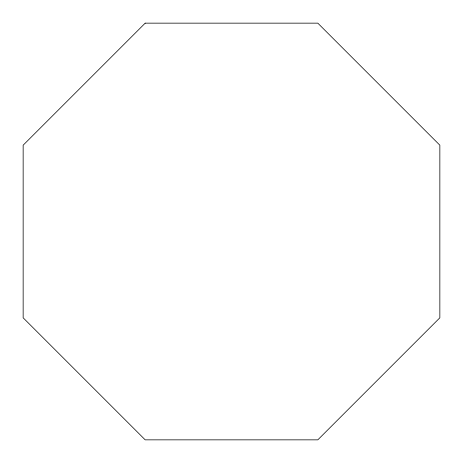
<?xml version="1.0" encoding="UTF-8"?>
<svg xmlns="http://www.w3.org/2000/svg" width="463" height="463" viewBox="0 0 463 463"><rect width="100%" height="100%" fill="white"/><g stroke="black" fill="none" stroke-linecap="round" stroke-linejoin="round"><path stroke-width="0.69" d="M145.197 23.15L23.15 145.197L23.15 317.803L145.197 439.85L317.803 439.85L439.85 317.803L439.85 145.197L317.803 23.15L145.197 23.15"/></g></svg>
